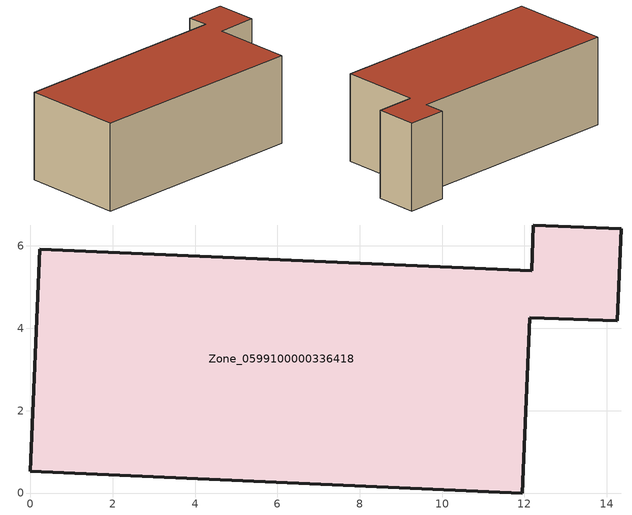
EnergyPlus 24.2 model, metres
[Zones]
Zone_0599100000336418
 floor ground (C_G): 12.22,6.51 14.35,6.42 14.25,4.18 12.13,4.26 11.95,0 0,0.53 0.23,5.92 12.18,5.4 z1.55
 wall outside (C_F): 0.23,5.92 0,0.53 11.95,0 12.13,4.26 14.25,4.18 14.35,6.42 12.22,6.51 12.18,5.4 0.23,5.92 z1.55:6.32
 roof outside (C_R): 14.25,4.18 14.35,6.42 12.22,6.51 12.18,5.4 0.23,5.92 0,0.53 11.95,0 12.13,4.26 z6.32
[BUILDING]
Pand.0599100000336418: North Axis=0; Terrain=City; Loads Convergence Tolerance Value=0.04; Temperature Convergence Tolerance Value=0.4; Solar Distribution=FullExterior; Maximum Number of Warmup Days=25; Minimum Number of Warmup Days=1
[Site:Location]
Rotterdam.The.Hague.AP_ZH_NLD Design_Conditions: Latitude=51.96; Longitude=4.45; Time Zone=1; Elevation=-4.5
[SITE:GROUNDTEMPERATURE:BUILDINGSURFACE]
18, 18, 18, 18, 18, 18, 18, 18, 18, 18, 18, 18
[MATERIAL] Thermal Absorptance=0.9; Solar Absorptance=0.7; Visible Absorptance=0.7
Name | Roughness | Thickness | Conductivity | Density | Specific Heat
G.TI.1975-1991 | MediumSmooth | 0.15 | 0.288461 | 540 | 1210
F.TI.1975-1991 | Rough | 0.3 | 0.230769 | 1920 | 840
R.TI.1975-1991 | MediumRough | 0.2 | 0.153846 | 1500 | 1000
[CONSTRUCTION]
C_G: G.TI.1975-1991
C_F: F.TI.1975-1991
C_R: R.TI.1975-1991
[ZONE]
Zone_0599100000336418: Type=1; Multiplier=1; Ceiling Height=Autocalculate; Volume=Autocalculate; Floor Area=autocalculate; Part of Total Floor Area=Yes
[ZONEINFILTRATION:DESIGNFLOWRATE]
Infil_Zone_0599100000336418: Zone or ZoneList or Space or SpaceList=Zone_0599100000336418; Schedule=AlwaysOn; Design Flow Rate Calculation Method=Flow/Area; Flow Rate per Floor Area=0.003; Constant Term Coefficient=1; Temperature Term Coefficient=0; Velocity Term Coefficient=0; Velocity Squared Term Coefficient=0
[HVACTEMPLATE:ZONE:IDEALLOADSAIRSYSTEM]
Zone_0599100000336418: Maximum Heating Supply Air Temperature=50; Minimum Cooling Supply Air Temperature=13; Maximum Heating Supply Air Humidity Ratio=0.0156; Minimum Cooling Supply Air Humidity Ratio=0.0077; Heating Limit=NoLimit; Cooling Limit=NoLimit; Dehumidification Control Type=ConstantSensibleHeatRatio; Cooling Sensible Heat Ratio=0.7; Dehumidification Setpoint=60; Humidification Control Type=None; Humidification Setpoint=30; Outdoor Air Method=None; Outdoor Air Flow Rate per Person=0.00944; Outdoor Air Flow Rate per Zone Floor Area=0; Outdoor Air Flow Rate per Zone=0; Demand Controlled Ventilation Type=None; Outdoor Air Economizer Type=NoEconomizer; Heat Recovery Type=None; Sensible Heat Recovery Effectiveness=0.7; Latent Heat Recovery Effectiveness=0.65
[ZONECONTROL:THERMOSTAT]
ThermostatControl_Zone_0599100000336418: Zone or ZoneList=Zone_0599100000336418; Control Type Schedule=DualSetpointControlType; Control 1=Thermostat_Zone_0599100000336418; Temperature Difference Between Cutout And Setpoint=0
[THERMOSTATSETPOINT:DUALSETPOINT]
Thermostat_Zone_0599100000336418: Heating Setpoint Temperature Schedule=HeatingSetpoint_Zone_0599100000336418; Cooling Setpoint Temperature Schedule=CoolingSetpoint_Zone_0599100000336418
[SCHEDULE:COMPACT]
HeatingSetpoint_Zone_0599100000336418: Through: 12/31, For: AllDays, Until: 24:00, 21
CoolingSetpoint_Zone_0599100000336418: Through: 12/31, For: AllDays, Until: 24:00, 24
DualSetpointControlType: Through: 12/31, For: AllDays, Until: 24:00, 4
AlwaysOn: Through: 12/31, For: AllDays, Until: 24:00, 1
